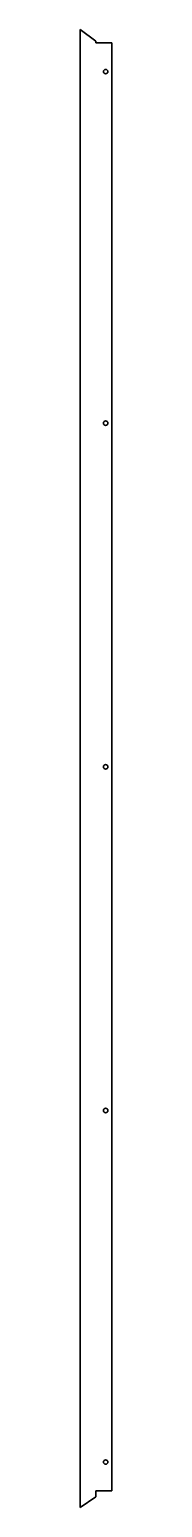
# Model space of a CAD drawing. Header units: millimetres. Extents: x 894 to 912, y 152 to 993.
import ezdxf

# ---------------------------------------------------------------- set-up
doc = ezdxf.new("R2010")
doc.units = ezdxf.units.MM
doc.layers.add('DV3_0', color=7, linetype='Continuous')

msp = doc.modelspace()

# ---------------------------------------------------------------- linework, layer by layer
at = {"layer": 'DV3_0', "color": 7, "linetype": 'Continuous', "lineweight": 35}
for p, q in [((893.73, 992.73), (893.73, 152)), ((902.73, 986.22), (893.73, 992.73)), ((902.73, 985.13), (902.73, 986.22)), ((903.73, 985.13), (902.73, 985.13)), ((911.73, 985.13), (903.73, 985.13)), ((903.73, 985.13), (903.73, 985.13)), ((911.73, 161.5), (911.73, 985.13)), ((902.73, 161.5), (903.73, 161.5)), ((902.73, 158.03), (902.73, 161.5)), ((903.73, 161.5), (911.73, 161.5)), ((903.73, 161.5), (903.73, 161.5)), ((893.73, 152), (902.73, 158.03))]:
    msp.add_line(p, q, dxfattribs=at)
for centre in [(908.23, 968.82), (908.23, 768.82), (908.23, 573.31), (908.23, 377.81), (908.23, 177.81)]:
    msp.add_circle(centre, 1.25, dxfattribs=at)

doc.saveas('drawing.dxf')
